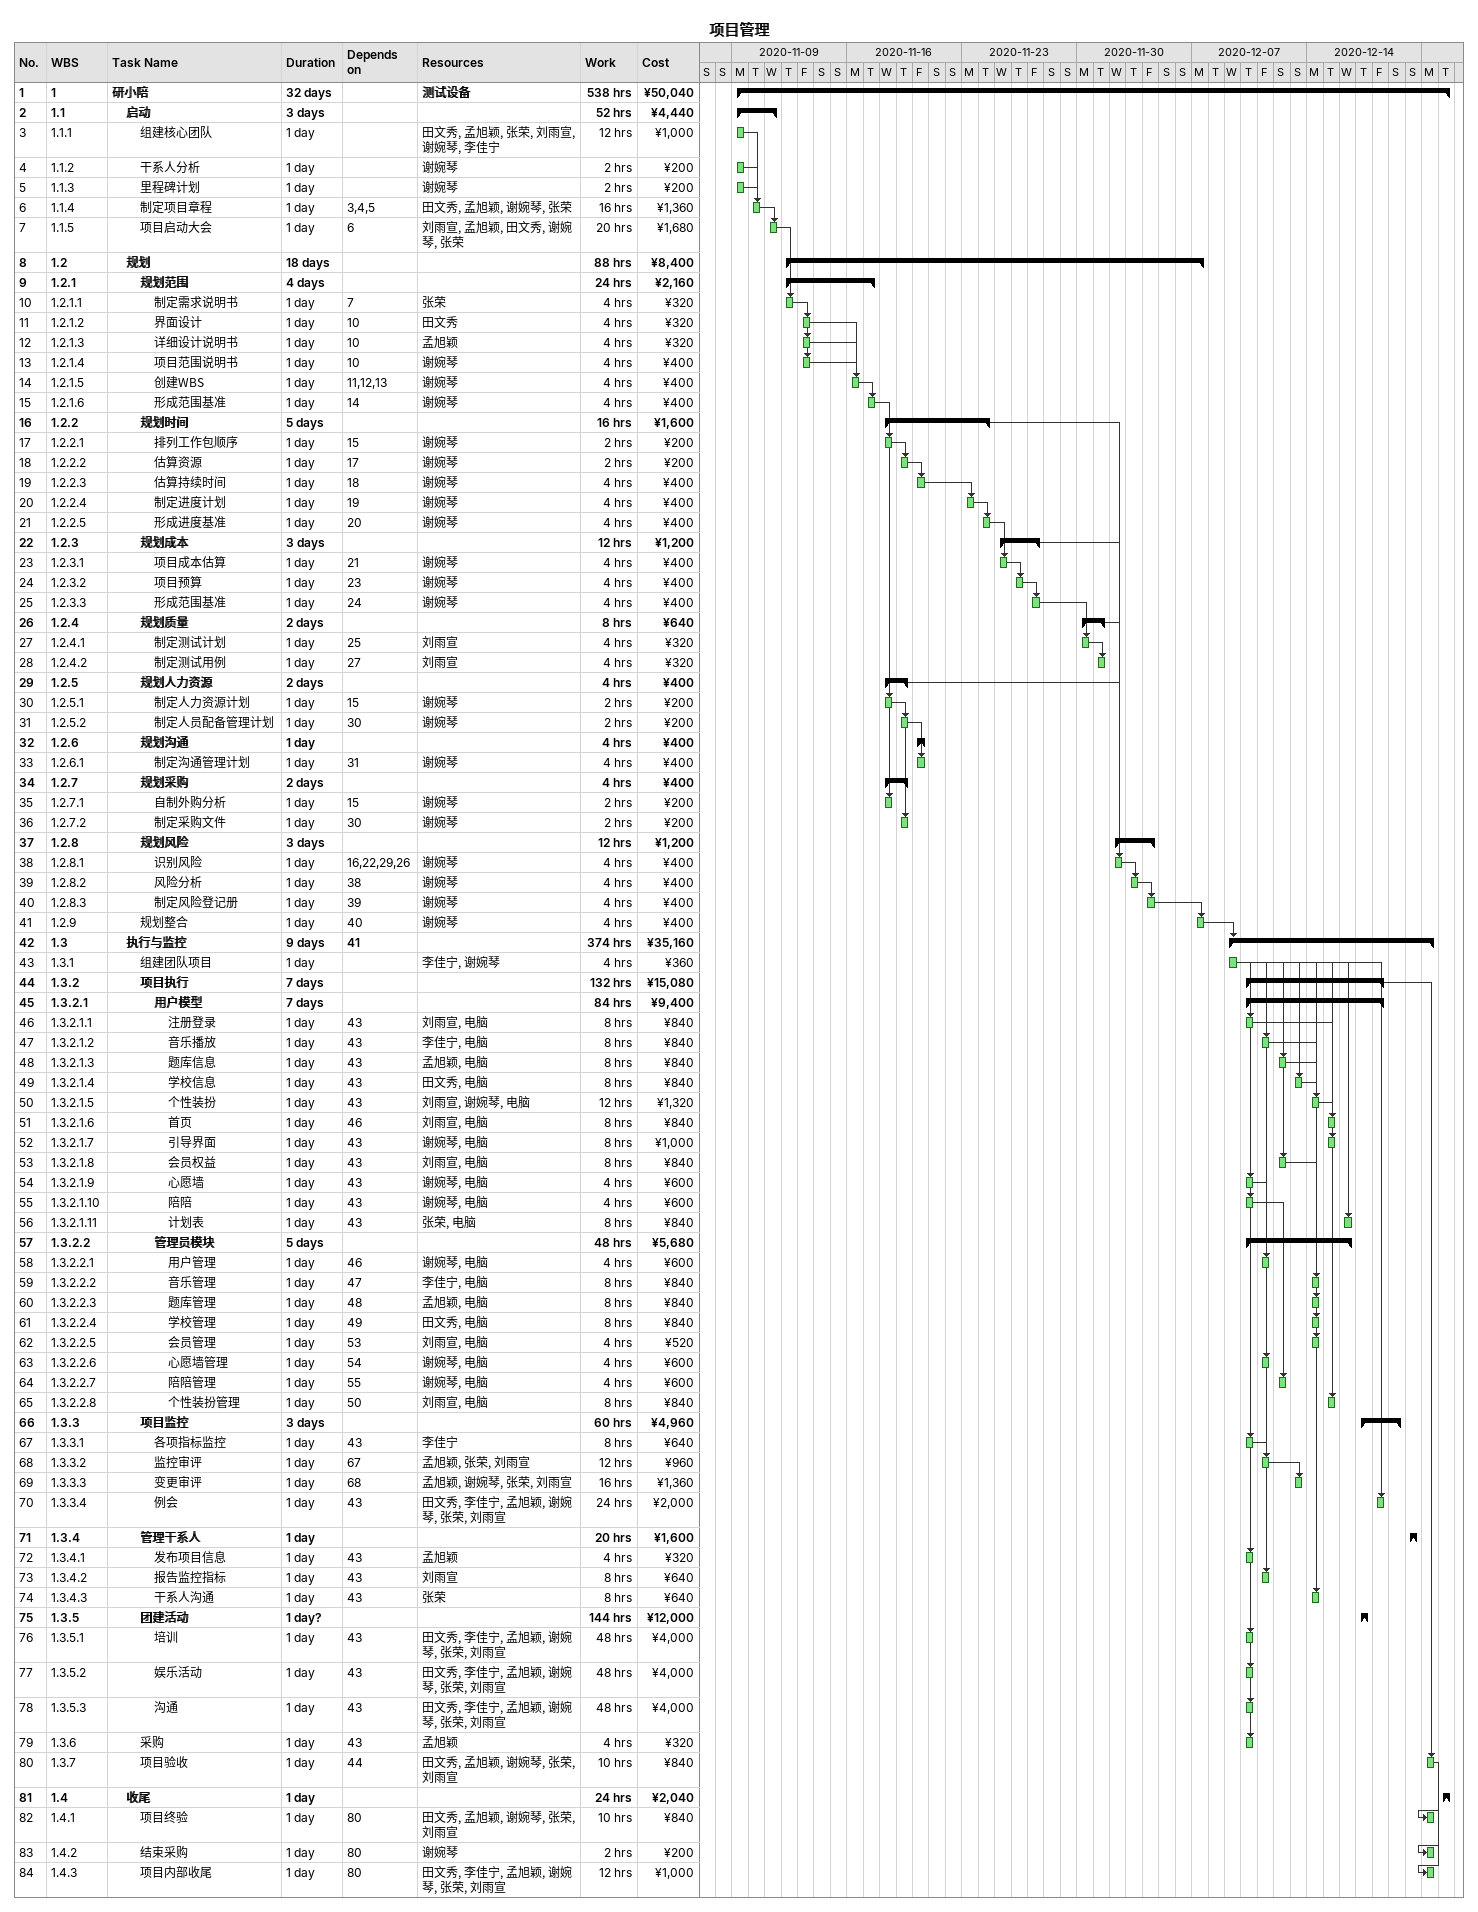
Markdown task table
项目管理

| ID | WBS | Task | Duration | Start | Finish | Predecessors | Resources | Work (h) | Cost (¥) |
|---|---|---|---|---|---|---|---|---|---|
| 1 | 1 | **研小陪** | 32d | 2020-11-09 | 2020-12-22 |  | 测试设备 | 538 | 50040 |
| 2 | 1.1 | **启动** | 3d | 2020-11-09 | 2020-11-11 |  |  | 52 | 4440 |
| 3 | 1.1.1 | 组建核心团队 | 1d | 2020-11-09 | 2020-11-09 |  | 田文秀, 孟旭颖, 张荣, 刘雨宣, 谢婉琴, 李佳宁 | 12 | 1000 |
| 4 | 1.1.2 | 干系人分析 | 1d | 2020-11-09 | 2020-11-09 |  | 谢婉琴 | 2 | 200 |
| 5 | 1.1.3 | 里程碑计划 | 1d | 2020-11-09 | 2020-11-09 |  | 谢婉琴 | 2 | 200 |
| 6 | 1.1.4 | 制定项目章程 | 1d | 2020-11-10 | 2020-11-10 | 3, 4, 5 | 田文秀, 孟旭颖, 谢婉琴, 张荣 | 16 | 1360 |
| 7 | 1.1.5 | 项目启动大会 | 1d | 2020-11-11 | 2020-11-11 | 6 | 刘雨宣, 孟旭颖, 田文秀, 谢婉琴, 张荣 | 20 | 1680 |
| 8 | 1.2 | **规划** | 18d | 2020-11-12 | 2020-12-07 |  |  | 88 | 8400 |
| 9 | 1.2.1 | **规划范围** | 4d | 2020-11-12 | 2020-11-17 |  |  | 24 | 2160 |
| 10 | 1.2.1.1 | 制定需求说明书 | 1d | 2020-11-12 | 2020-11-12 | 7 | 张荣 | 4 | 320 |
| 11 | 1.2.1.2 | 界面设计 | 1d | 2020-11-13 | 2020-11-13 | 10 | 田文秀 | 4 | 320 |
| 12 | 1.2.1.3 | 详细设计说明书 | 1d | 2020-11-13 | 2020-11-13 | 10 | 孟旭颖 | 4 | 320 |
| 13 | 1.2.1.4 | 项目范围说明书 | 1d | 2020-11-13 | 2020-11-13 | 10 | 谢婉琴 | 4 | 400 |
| 14 | 1.2.1.5 | 创建WBS | 1d | 2020-11-16 | 2020-11-16 | 11, 12, 13 | 谢婉琴 | 4 | 400 |
| 15 | 1.2.1.6 | 形成范围基准 | 1d | 2020-11-17 | 2020-11-17 | 14 | 谢婉琴 | 4 | 400 |
| 16 | 1.2.2 | **规划时间** | 5d | 2020-11-18 | 2020-11-24 |  |  | 16 | 1600 |
| 17 | 1.2.2.1 | 排列工作包顺序 | 1d | 2020-11-18 | 2020-11-18 | 15 | 谢婉琴 | 2 | 200 |
| 18 | 1.2.2.2 | 估算资源 | 1d | 2020-11-19 | 2020-11-19 | 17 | 谢婉琴 | 2 | 200 |
| 19 | 1.2.2.3 | 估算持续时间 | 1d | 2020-11-20 | 2020-11-20 | 18 | 谢婉琴 | 4 | 400 |
| 20 | 1.2.2.4 | 制定进度计划 | 1d | 2020-11-23 | 2020-11-23 | 19 | 谢婉琴 | 4 | 400 |
| 21 | 1.2.2.5 | 形成进度基准 | 1d | 2020-11-24 | 2020-11-24 | 20 | 谢婉琴 | 4 | 400 |
| 22 | 1.2.3 | **规划成本** | 3d | 2020-11-25 | 2020-11-27 |  |  | 12 | 1200 |
| 23 | 1.2.3.1 | 项目成本估算 | 1d | 2020-11-25 | 2020-11-25 | 21 | 谢婉琴 | 4 | 400 |
| 24 | 1.2.3.2 | 项目预算 | 1d | 2020-11-26 | 2020-11-26 | 23 | 谢婉琴 | 4 | 400 |
| 25 | 1.2.3.3 | 形成范围基准 | 1d | 2020-11-27 | 2020-11-27 | 24 | 谢婉琴 | 4 | 400 |
| 26 | 1.2.4 | **规划质量** | 2d | 2020-11-30 | 2020-12-01 |  |  | 8 | 640 |
| 27 | 1.2.4.1 | 制定测试计划 | 1d | 2020-11-30 | 2020-11-30 | 25 | 刘雨宣 | 4 | 320 |
| 28 | 1.2.4.2 | 制定测试用例 | 1d | 2020-12-01 | 2020-12-01 | 27 | 刘雨宣 | 4 | 320 |
| 29 | 1.2.5 | **规划人力资源** | 2d | 2020-11-18 | 2020-11-19 |  |  | 4 | 400 |
| 30 | 1.2.5.1 | 制定人力资源计划 | 1d | 2020-11-18 | 2020-11-18 | 15 | 谢婉琴 | 2 | 200 |
| 31 | 1.2.5.2 | 制定人员配备管理计划 | 1d | 2020-11-19 | 2020-11-19 | 30 | 谢婉琴 | 2 | 200 |
| 32 | 1.2.6 | **规划沟通** | 1d | 2020-11-20 | 2020-11-20 |  |  | 4 | 400 |
| 33 | 1.2.6.1 | 制定沟通管理计划 | 1d | 2020-11-20 | 2020-11-20 | 31 | 谢婉琴 | 4 | 400 |
| 34 | 1.2.7 | **规划采购** | 2d | 2020-11-18 | 2020-11-19 |  |  | 4 | 400 |
| 35 | 1.2.7.1 | 自制外购分析 | 1d | 2020-11-18 | 2020-11-18 | 15 | 谢婉琴 | 2 | 200 |
| 36 | 1.2.7.2 | 制定采购文件 | 1d | 2020-11-19 | 2020-11-19 | 30 | 谢婉琴 | 2 | 200 |
| 37 | 1.2.8 | **规划风险** | 3d | 2020-12-02 | 2020-12-04 |  |  | 12 | 1200 |
| 38 | 1.2.8.1 | 识别风险 | 1d | 2020-12-02 | 2020-12-02 | 16, 22, 29, 26 | 谢婉琴 | 4 | 400 |
| 39 | 1.2.8.2 | 风险分析 | 1d | 2020-12-03 | 2020-12-03 | 38 | 谢婉琴 | 4 | 400 |
| 40 | 1.2.8.3 | 制定风险登记册 | 1d | 2020-12-04 | 2020-12-04 | 39 | 谢婉琴 | 4 | 400 |
| 41 | 1.2.9 | 规划整合 | 1d | 2020-12-07 | 2020-12-07 | 40 | 谢婉琴 | 4 | 400 |
| 42 | 1.3 | **执行与监控** | 9d | 2020-12-09 | 2020-12-21 | 41 |  | 374 | 35160 |
| 43 | 1.3.1 | 组建团队项目 | 1d | 2020-12-09 | 2020-12-09 |  | 李佳宁, 谢婉琴 | 4 | 360 |
| 44 | 1.3.2 | **项目执行** | 7d | 2020-12-10 | 2020-12-18 |  |  | 132 | 15080 |
| 45 | 1.3.2.1 | **用户模型** | 7d | 2020-12-10 | 2020-12-18 |  |  | 84 | 9400 |
| 46 | 1.3.2.1.1 | 注册登录 | 1d | 2020-12-10 | 2020-12-10 | 43 | 刘雨宣, 电脑 | 8 | 840 |
| 47 | 1.3.2.1.2 | 音乐播放 | 1d | 2020-12-11 | 2020-12-11 | 43 | 李佳宁, 电脑 | 8 | 840 |
| 48 | 1.3.2.1.3 | 题库信息 | 1d | 2020-12-12 | 2020-12-12 | 43 | 孟旭颖, 电脑 | 8 | 840 |
| 49 | 1.3.2.1.4 | 学校信息 | 1d | 2020-12-13 | 2020-12-13 | 43 | 田文秀, 电脑 | 8 | 840 |
| 50 | 1.3.2.1.5 | 个性装扮 | 1d | 2020-12-14 | 2020-12-14 | 43 | 刘雨宣, 谢婉琴, 电脑 | 12 | 1320 |
| 51 | 1.3.2.1.6 | 首页 | 1d | 2020-12-15 | 2020-12-15 | 46 | 刘雨宣, 电脑 | 8 | 840 |
| 52 | 1.3.2.1.7 | 引导界面 | 1d | 2020-12-15 | 2020-12-15 | 43 | 谢婉琴, 电脑 | 8 | 1000 |
| 53 | 1.3.2.1.8 | 会员权益 | 1d | 2020-12-12 | 2020-12-12 | 43 | 刘雨宣, 电脑 | 8 | 840 |
| 54 | 1.3.2.1.9 | 心愿墙 | 1d | 2020-12-10 | 2020-12-10 | 43 | 谢婉琴, 电脑 | 4 | 600 |
| 55 | 1.3.2.1.10 | 陪陪 | 1d | 2020-12-10 | 2020-12-10 | 43 | 谢婉琴, 电脑 | 4 | 600 |
| 56 | 1.3.2.1.11 | 计划表 | 1d | 2020-12-16 | 2020-12-16 | 43 | 张荣, 电脑 | 8 | 840 |
| 57 | 1.3.2.2 | **管理员模块** | 5d | 2020-12-10 | 2020-12-16 |  |  | 48 | 5680 |
| 58 | 1.3.2.2.1 | 用户管理 | 1d | 2020-12-11 | 2020-12-11 | 46 | 谢婉琴, 电脑 | 4 | 600 |
| 59 | 1.3.2.2.2 | 音乐管理 | 1d | 2020-12-14 | 2020-12-14 | 47 | 李佳宁, 电脑 | 8 | 840 |
| 60 | 1.3.2.2.3 | 题库管理 | 1d | 2020-12-14 | 2020-12-14 | 48 | 孟旭颖, 电脑 | 8 | 840 |
| 61 | 1.3.2.2.4 | 学校管理 | 1d | 2020-12-14 | 2020-12-14 | 49 | 田文秀, 电脑 | 8 | 840 |
| 62 | 1.3.2.2.5 | 会员管理 | 1d | 2020-12-14 | 2020-12-14 | 53 | 刘雨宣, 电脑 | 4 | 520 |
| 63 | 1.3.2.2.6 | 心愿墙管理 | 1d | 2020-12-11 | 2020-12-11 | 54 | 谢婉琴, 电脑 | 4 | 600 |
| 64 | 1.3.2.2.7 | 陪陪管理 | 1d | 2020-12-12 | 2020-12-12 | 55 | 谢婉琴, 电脑 | 4 | 600 |
| 65 | 1.3.2.2.8 | 个性装扮管理 | 1d | 2020-12-15 | 2020-12-15 | 50 | 刘雨宣, 电脑 | 8 | 840 |
| 66 | 1.3.3 | **项目监控** | 3d | 2020-12-17 | 2020-12-19 |  |  | 60 | 4960 |
| 67 | 1.3.3.1 | 各项指标监控 | 1d | 2020-12-10 | 2020-12-10 | 43 | 李佳宁 | 8 | 640 |
| 68 | 1.3.3.2 | 监控审评 | 1d | 2020-12-11 | 2020-12-11 | 67 | 孟旭颖, 张荣, 刘雨宣 | 12 | 960 |
| 69 | 1.3.3.3 | 变更审评 | 1d | 2020-12-13 | 2020-12-13 | 68 | 孟旭颖, 谢婉琴, 张荣, 刘雨宣 | 16 | 1360 |
| 70 | 1.3.3.4 | 例会 | 1d | 2020-12-18 | 2020-12-18 | 43 | 田文秀, 李佳宁, 孟旭颖, 谢婉琴, 张荣, 刘雨宣 | 24 | 2000 |
| 71 | 1.3.4 | **管理干系人** | 1d | 2020-12-20 | 2020-12-20 |  |  | 20 | 1600 |
| 72 | 1.3.4.1 | 发布项目信息 | 1d | 2020-12-10 | 2020-12-10 | 43 | 孟旭颖 | 4 | 320 |
| 73 | 1.3.4.2 | 报告监控指标 | 1d | 2020-12-11 | 2020-12-11 | 43 | 刘雨宣 | 8 | 640 |
| 74 | 1.3.4.3 | 干系人沟通 | 1d | 2020-12-14 | 2020-12-14 | 43 | 张荣 | 8 | 640 |
| 75 | 1.3.5 | **团建活动** | 1d? | 2020-12-17 | 2020-12-17 |  |  | 144 | 12000 |
| 76 | 1.3.5.1 | 培训 | 1d | 2020-12-10 | 2020-12-10 | 43 | 田文秀, 李佳宁, 孟旭颖, 谢婉琴, 张荣, 刘雨宣 | 48 | 4000 |
| 77 | 1.3.5.2 | 娱乐活动 | 1d | 2020-12-10 | 2020-12-10 | 43 | 田文秀, 李佳宁, 孟旭颖, 谢婉琴, 张荣, 刘雨宣 | 48 | 4000 |
| 78 | 1.3.5.3 | 沟通 | 1d | 2020-12-10 | 2020-12-10 | 43 | 田文秀, 李佳宁, 孟旭颖, 谢婉琴, 张荣, 刘雨宣 | 48 | 4000 |
| 79 | 1.3.6 | 采购 | 1d | 2020-12-10 | 2020-12-10 | 43 | 孟旭颖 | 4 | 320 |
| 80 | 1.3.7 | 项目验收 | 1d | 2020-12-21 | 2020-12-21 | 44 | 田文秀, 孟旭颖, 谢婉琴, 张荣, 刘雨宣 | 10 | 840 |
| 81 | 1.4 | **收尾** | 1d | 2020-12-22 | 2020-12-22 |  |  | 24 | 2040 |
| 82 | 1.4.1 | 项目终验 | 1d | 2020-12-21 | 2020-12-21 | 80 | 田文秀, 孟旭颖, 谢婉琴, 张荣, 刘雨宣 | 10 | 840 |
| 83 | 1.4.2 | 结束采购 | 1d | 2020-12-21 | 2020-12-21 | 80 | 谢婉琴 | 2 | 200 |
| 84 | 1.4.3 | 项目内部收尾 | 1d | 2020-12-21 | 2020-12-21 | 80 | 田文秀, 李佳宁, 孟旭颖, 谢婉琴, 张荣, 刘雨宣 | 12 | 1000 |
